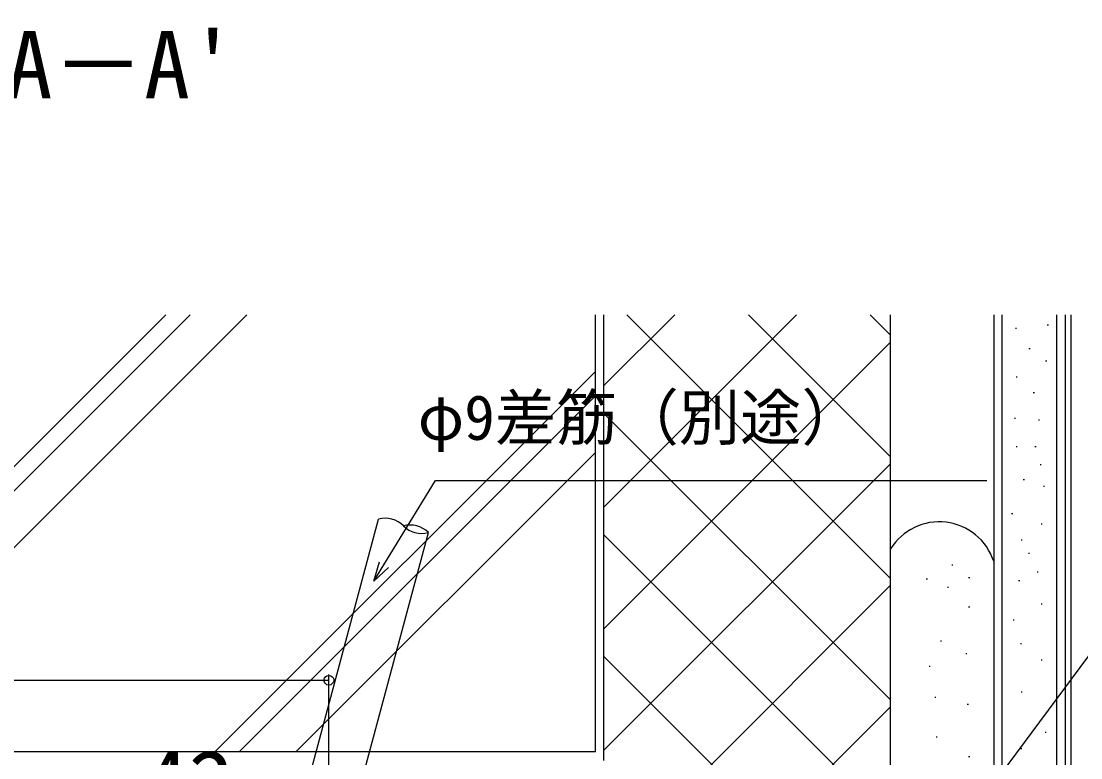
# Model space of a CAD drawing. Units: millimetres, scale not verified. Extents: x -700 to 700, y -1043 to 1038.
# Drawn here: x -481.7 to -296.8, y -236.7 to -108.2 of the extents above; entities that cross this region are included whole.
import ezdxf
from ezdxf.enums import TextEntityAlignment as Align

# ---------------------------------------------------------------- set-up
doc = ezdxf.new("R2010")
doc.units = ezdxf.units.MM
doc.header["$LTSCALE"] = 6
for name, color, linetype in [('0-1_USER1', 3, 'Continuous'), ('0-7_YKK_D', 6, 'Continuous'), ('0-9_YSS_K', 3, 'Continuous'), ('0-A_YSS_KE', 3, 'Continuous')]:
    doc.layers.add(name, color=color, linetype=linetype)
doc.styles.add('ＭＳ ゴシック', font='')
doc.styles.get('ＭＳ ゴシック').set_extended_font_data('MS Gothic')

msp = doc.modelspace()

# ---------------------------------------------------------------- linework, layer by layer
at = {"layer": '0-7_YKK_D'}
for p, q in [((-550, -223.2), (-428, -223.2)), ((-428, -319.7), (-428, -222.2))]:
    msp.add_line(p, q, dxfattribs=at)
for points in [[(-420.156, -205.931), (-418.385, -203.029), (-409.408, -188.318), (-313.208, -188.318)], [(-417.608, -203.503), (-420.156, -205.931), (-419.163, -202.554)], [(-332.583, -269.1), (-330.558, -266.37), (-291.201, -213.318), (-197.461, -213.318)]]:
    msp.add_lwpolyline(points, dxfattribs=at)
msp.add_circle((-428, -223.2), 0.85, dxfattribs=at)
at = {"layer": '0-9_YSS_K'}
for p, q in [((-456.459, -159.416), (-528.5, -231.457)), ((-452.216, -159.416), (-528.5, -235.7)), ((-442.317, -159.416), (-518.601, -235.7)), ((-381.5, -235.7), (-381.5, -159.416)), ((-346.429, -159.416), (-380, -192.987)), ((-367.642, -159.416), (-380, -171.774)), ((-375.997, -159.416), (-330, -205.413)), ((-354.784, -159.416), (-330, -184.2)), ((-333.571, -159.416), (-330, -162.987)), ((-310.5, -325.2), (-310.5, -159.416)), ((-301, -325.2), (-301, -159.416)), ((-298.5, -325.2), (-298.5, -159.416)), ((-308.19, -161.717), (-307.99, -161.717)), ((-302.653, -161.134), (-302.453, -161.134)), ((-330, -164.2), (-380, -214.2)), ((-305.859, -165.308), (-305.659, -165.308)), ((-302.945, -167.444), (-302.745, -167.444)), ((-381.5, -169.31), (-447.89, -235.7)), ((-308.093, -170.259), (-307.893, -170.259)), ((-381.5, -173.553), (-443.647, -235.7)), ((-305.082, -172.977), (-304.882, -172.977)), ((-380, -176.626), (-330, -226.626)), ((-308.385, -177.442), (-308.185, -177.442)), ((-304.208, -177.734), (-304.008, -177.734)), ((-308.095, -182.417), (-307.895, -182.417)), ((-304.792, -182.417), (-304.592, -182.417)), ((-381.5, -183.452), (-433.748, -235.7)), ((-330, -185.413), (-380, -235.413)), ((-303.918, -185.523), (-303.718, -185.523)), ((-306.832, -188.144), (-306.632, -188.144)), ((-303.335, -189.309), (-303.135, -189.309)), ((-308.872, -194.066), (-308.672, -194.066)), ((-448.603, -304.32), (-419.335, -195.091)), ((-303.732, -195.881), (-303.532, -195.881)), ((-439.909, -306.65), (-410.641, -197.421)), ((-380, -197.84), (-330, -247.84)), ((-307.229, -198.678), (-307.029, -198.678)), ((-305.953, -201.039), (-305.753, -201.039)), ((-319.325, -203.036), (-319.125, -203.036)), ((-304.431, -204.273), (-304.231, -204.273)), ((-330, -206.626), (-380, -256.626)), ((-323.754, -205.496), (-323.554, -205.496)), ((-320.063, -206.973), (-319.863, -206.973)), ((-316.372, -205.25), (-316.172, -205.25)), ((-307.649, -205.78), (-307.449, -205.78)), ((-316.372, -210.417), (-316.172, -210.417)), ((-303.732, -209.868), (-303.532, -209.868)), ((-308.628, -212.665), (-308.428, -212.665)), ((-321.294, -216.323), (-321.094, -216.323)), ((-307.323, -216.785), (-307.123, -216.785)), ((-380, -219.053), (-330, -269.053)), ((-316.864, -218.537), (-316.664, -218.537)), ((-303.732, -219.659), (-303.532, -219.659)), ((-323.262, -220.752), (-323.062, -220.752)), ((-307.229, -225.254), (-307.029, -225.254)), ((-322.278, -226.165), (-322.078, -226.165)), ((-316.618, -227.396), (-316.418, -227.396)), ((-330, -227.84), (-371.82, -269.659)), ((-303.033, -232.247), (-302.833, -232.247)), ((-322.032, -233.055), (-321.832, -233.055)), ((-381.5, -235.7), (-528.5, -235.7)), ((-316.372, -236.5), (-316.172, -236.5)), ((-307.287, -235.117), (-307.087, -235.117))]:
    msp.add_line(p, q, dxfattribs=at)
for centre, start, end in [((-418.17, -199.438), 45, 105), ((-413.823, -200.603), 45, 105), ((-411.806, -193.074), 225, 285)]:
    msp.add_arc(centre, 4.5, start, end, dxfattribs=at)
at = {"layer": '0-A_YSS_KE'}
for p, q in [((-380, -237.2), (-380, -159.416)), ((-330, -284.2), (-330, -159.416)), ((-312, -159.416), (-312, -325.2)), ((-299.5, -159.416), (-299.5, -325.2))]:
    msp.add_line(p, q, dxfattribs=at)
msp.add_arc((-321.5, -205.554), 10, 18.19487, 148.21167, dxfattribs=at)

# ---------------------------------------------------------------- texts
at = {"layer": '0-1_USER1', "style": 'ＭＳ ゴシック'}
msp.add_text("子枠 A－A'", height=11.73, dxfattribs=at).set_placement((-524.182, -125.109), align=Align.BOTTOM_LEFT)
at = {"layer": '0-7_YKK_D', "style": 'ＭＳ ゴシック'}
for s, height, p in [('φ9差筋（別途）', 7.845, (-412.49, -183.602)), ('42', 11.73, (-460.455, -250.7))]:
    msp.add_text(s, height=height, dxfattribs=at).set_placement(p, align=Align.BOTTOM_LEFT)

doc.saveas('drawing.dxf')
